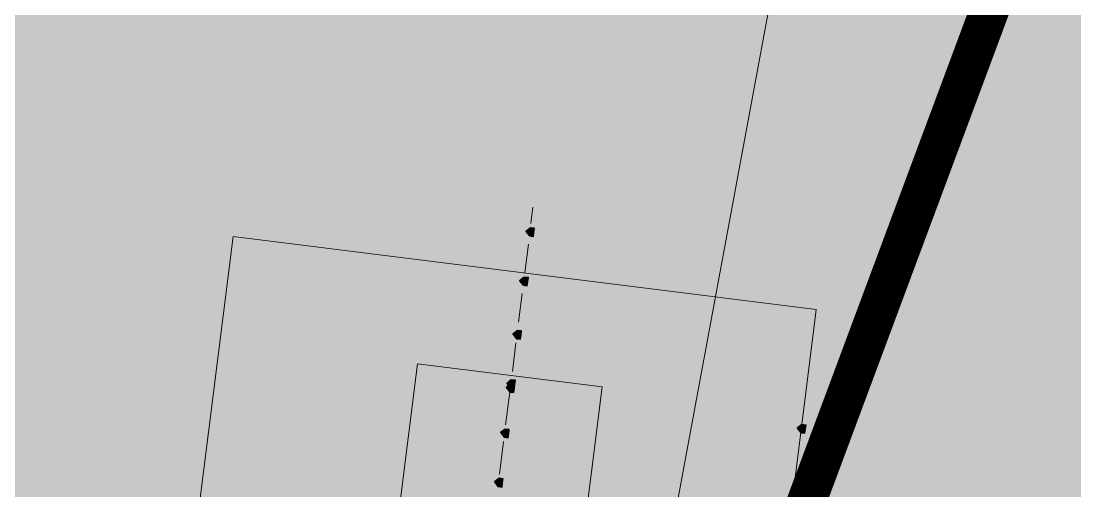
# Model space of a CAD drawing. Header units: metres. Extents: x -4 to 509425, y 7549 to 4732445.
# Drawn here: x 476032.604 to 476034.759, y 4719777.096 to 4719778.057 of the extents above; entities that cross this region are included whole.
import ezdxf

# ---------------------------------------------------------------- set-up
doc = ezdxf.new("R2010")
doc.units = ezdxf.units.M
doc.header["$LTSCALE"] = 0.01
doc.header["$MEASUREMENT"] = 0
doc.layers.get('0').update_dxf_attribs({"lineweight": 0})
for name, color, linetype in [('_SUBESTACIÓN', 1, 'Continuous'), ('AFECTACION', 7, 'Continuous'), ('SUBESTACION LA VID', 253, 'Continuous')]:
    doc.layers.add(name, color=color, linetype=linetype)

# ---------------------------------------------------------------- blocks, each defined once
blk = doc.blocks.new('A$Cfff6051d')
at = {"layer": 'SUBESTACION LA VID', "transparency": 33554687}
h = blk.add_hatch(color=256, dxfattribs=at)
h.dxf.hatch_style = 2
h.paths.add_polyline_path([(476033.6528, 4719777.6246), (476033.6539, 4719777.633), (476033.6455, 4719777.6341), (476033.636, 4719777.6267), (476033.6434, 4719777.6173), (476033.6518, 4719777.6162)])
h = blk.add_hatch(color=256, dxfattribs=at)
h.dxf.hatch_style = 2
h.paths.add_polyline_path([(476033.6528, 4719777.6246), (476033.6539, 4719777.633), (476033.6455, 4719777.6341), (476033.636, 4719777.6267), (476033.6434, 4719777.6173), (476033.6518, 4719777.6162)])
h = blk.add_hatch(color=256, dxfattribs=at)
h.dxf.hatch_style = 2
h.paths.add_polyline_path([(476033.6528, 4719777.6246), (476033.6539, 4719777.633), (476033.6455, 4719777.6341), (476033.636, 4719777.6267), (476033.6434, 4719777.6173), (476033.6518, 4719777.6162)])
h = blk.add_hatch(color=256, dxfattribs=at)
h.dxf.hatch_style = 2
h.paths.add_polyline_path([(476033.6528, 4719777.6246), (476033.6539, 4719777.633), (476033.6455, 4719777.6341), (476033.636, 4719777.6267), (476033.6434, 4719777.6173), (476033.6518, 4719777.6162)])
h = blk.add_hatch(color=256, dxfattribs=at)
h.dxf.hatch_style = 2
h.paths.add_polyline_path([(476033.6402, 4719777.5238), (476033.6413, 4719777.5322), (476033.6329, 4719777.5333), (476033.6234, 4719777.5259), (476033.6307, 4719777.5165), (476033.6391, 4719777.5154)])
h = blk.add_hatch(color=256, dxfattribs=at)
h.dxf.hatch_style = 2
h.paths.add_polyline_path([(476033.6402, 4719777.5238), (476033.6413, 4719777.5322), (476033.6329, 4719777.5333), (476033.6234, 4719777.5259), (476033.6307, 4719777.5165), (476033.6391, 4719777.5154)])
h = blk.add_hatch(color=256, dxfattribs=at)
h.dxf.hatch_style = 2
h.paths.add_polyline_path([(476033.6402, 4719777.5238), (476033.6413, 4719777.5322), (476033.6329, 4719777.5333), (476033.6234, 4719777.5259), (476033.6307, 4719777.5165), (476033.6391, 4719777.5154)])
h = blk.add_hatch(color=256, dxfattribs=at)
h.dxf.hatch_style = 2
h.paths.add_polyline_path([(476033.6402, 4719777.5238), (476033.6413, 4719777.5322), (476033.6329, 4719777.5333), (476033.6234, 4719777.5259), (476033.6307, 4719777.5165), (476033.6391, 4719777.5154)])
h = blk.add_hatch(color=256, dxfattribs=at)
h.dxf.hatch_style = 2
h.paths.add_polyline_path([(476033.6265, 4719777.4146), (476033.6276, 4719777.423), (476033.6192, 4719777.4241), (476033.6097, 4719777.4167), (476033.6171, 4719777.4073), (476033.6255, 4719777.4062)])
h = blk.add_hatch(color=256, dxfattribs=at)
h.dxf.hatch_style = 2
h.paths.add_polyline_path([(476033.6265, 4719777.4146), (476033.6276, 4719777.423), (476033.6192, 4719777.4241), (476033.6097, 4719777.4167), (476033.6171, 4719777.4073), (476033.6255, 4719777.4062)])
h = blk.add_hatch(color=256, dxfattribs=at)
h.dxf.hatch_style = 2
h.paths.add_polyline_path([(476033.6265, 4719777.4146), (476033.6276, 4719777.423), (476033.6192, 4719777.4241), (476033.6097, 4719777.4167), (476033.6171, 4719777.4073), (476033.6255, 4719777.4062)])
h = blk.add_hatch(color=256, dxfattribs=at)
h.dxf.hatch_style = 2
h.paths.add_polyline_path([(476033.6265, 4719777.4146), (476033.6276, 4719777.423), (476033.6192, 4719777.4241), (476033.6097, 4719777.4167), (476033.6171, 4719777.4073), (476033.6255, 4719777.4062)])
h = blk.add_hatch(color=256, dxfattribs=at)
h.dxf.hatch_style = 2
h.paths.add_polyline_path([(476033.6128, 4719777.3054), (476033.6139, 4719777.3138), (476033.6055, 4719777.3149), (476033.596, 4719777.3075), (476033.6034, 4719777.2981), (476033.6118, 4719777.297)])
h = blk.add_hatch(color=256, dxfattribs=at)
h.dxf.hatch_style = 2
h.paths.add_polyline_path([(476033.6139, 4719777.3138), (476033.6149, 4719777.3222), (476033.6065, 4719777.3233), (476033.5971, 4719777.3159), (476033.6044, 4719777.3065), (476033.6128, 4719777.3054)])
h = blk.add_hatch(color=256, dxfattribs=at)
h.dxf.hatch_style = 2
h.paths.add_polyline_path([(476033.6139, 4719777.3138), (476033.6149, 4719777.3222), (476033.6065, 4719777.3233), (476033.5971, 4719777.3159), (476033.6044, 4719777.3065), (476033.6128, 4719777.3054)])
h = blk.add_hatch(color=256, dxfattribs=at)
h.dxf.hatch_style = 2
h.paths.add_polyline_path([(476033.6139, 4719777.3138), (476033.6149, 4719777.3222), (476033.6065, 4719777.3233), (476033.5971, 4719777.3159), (476033.6044, 4719777.3065), (476033.6128, 4719777.3054)])
h = blk.add_hatch(color=256, dxfattribs=at)
h.dxf.hatch_style = 2
h.paths.add_polyline_path([(476033.6139, 4719777.3138), (476033.6149, 4719777.3222), (476033.6065, 4719777.3233), (476033.5971, 4719777.3159), (476033.6044, 4719777.3065), (476033.6128, 4719777.3054)])
h = blk.add_hatch(color=256, dxfattribs=at)
h.dxf.hatch_style = 2
h.paths.add_polyline_path([(476034.2082, 4719777.2223), (476034.2092, 4719777.2307), (476034.2008, 4719777.2317), (476034.1914, 4719777.2244), (476034.1987, 4719777.2149), (476034.2071, 4719777.2139)])
h = blk.add_hatch(color=256, dxfattribs=at)
h.dxf.hatch_style = 2
h.paths.add_polyline_path([(476033.6012, 4719777.213), (476033.6023, 4719777.2214), (476033.5939, 4719777.2225), (476033.5844, 4719777.2151), (476033.5918, 4719777.2057), (476033.6002, 4719777.2046)])
h = blk.add_hatch(color=256, dxfattribs=at)
h.dxf.hatch_style = 2
h.paths.add_polyline_path([(476033.6012, 4719777.213), (476033.6023, 4719777.2214), (476033.5939, 4719777.2225), (476033.5844, 4719777.2151), (476033.5918, 4719777.2057), (476033.6002, 4719777.2046)])
h = blk.add_hatch(color=256, dxfattribs=at)
h.dxf.hatch_style = 2
h.paths.add_polyline_path([(476033.6012, 4719777.213), (476033.6023, 4719777.2214), (476033.5939, 4719777.2225), (476033.5844, 4719777.2151), (476033.5918, 4719777.2057), (476033.6002, 4719777.2046)])
h = blk.add_hatch(color=256, dxfattribs=at)
h.dxf.hatch_style = 2
h.paths.add_polyline_path([(476033.6012, 4719777.213), (476033.6023, 4719777.2214), (476033.5939, 4719777.2225), (476033.5844, 4719777.2151), (476033.5918, 4719777.2057), (476033.6002, 4719777.2046)])
h = blk.add_hatch(color=256, dxfattribs=at)
h.dxf.hatch_style = 2
h.paths.add_polyline_path([(476033.5886, 4719777.1122), (476033.5897, 4719777.1206), (476033.5813, 4719777.1217), (476033.5718, 4719777.1143), (476033.5791, 4719777.1049), (476033.5875, 4719777.1038)])
h = blk.add_hatch(color=256, dxfattribs=at)
h.dxf.hatch_style = 2
h.paths.add_polyline_path([(476033.5886, 4719777.1122), (476033.5897, 4719777.1206), (476033.5813, 4719777.1217), (476033.5718, 4719777.1143), (476033.5791, 4719777.1049), (476033.5875, 4719777.1038)])
h = blk.add_hatch(color=256, dxfattribs=at)
h.dxf.hatch_style = 2
h.paths.add_polyline_path([(476033.5886, 4719777.1122), (476033.5897, 4719777.1206), (476033.5813, 4719777.1217), (476033.5718, 4719777.1143), (476033.5791, 4719777.1049), (476033.5875, 4719777.1038)])
h = blk.add_hatch(color=256, dxfattribs=at)
h.dxf.hatch_style = 2
h.paths.add_polyline_path([(476033.5886, 4719777.1122), (476033.5897, 4719777.1206), (476033.5813, 4719777.1217), (476033.5718, 4719777.1143), (476033.5791, 4719777.1049), (476033.5875, 4719777.1038)])
at = {"layer": 'SUBESTACION LA VID', "lineweight": 15}
for p, q in [((476033.6508, 4719777.6761), (476033.6465, 4719777.6425)), ((476033.6508, 4719777.6761), (476033.6465, 4719777.6425)), ((476033.6508, 4719777.6761), (476033.6465, 4719777.6425)), ((476033.6508, 4719777.6761), (476033.6465, 4719777.6425)), ((476033.6413, 4719777.6005), (476033.6339, 4719777.5417)), ((476033.6413, 4719777.6005), (476033.6339, 4719777.5417)), ((476033.6413, 4719777.6005), (476033.6339, 4719777.5417)), ((476033.6413, 4719777.6005), (476033.6339, 4719777.5417)), ((476033.6286, 4719777.4997), (476033.6213, 4719777.4409)), ((476033.6286, 4719777.4997), (476033.6213, 4719777.4409)), ((476033.6286, 4719777.4997), (476033.6213, 4719777.4409)), ((476033.6286, 4719777.4997), (476033.6213, 4719777.4409)), ((476033.616, 4719777.3989), (476033.6086, 4719777.3401)), ((476033.616, 4719777.3989), (476033.6086, 4719777.3401)), ((476033.616, 4719777.3989), (476033.6086, 4719777.3401)), ((476033.616, 4719777.3989), (476033.6086, 4719777.3401)), ((476033.6034, 4719777.2981), (476033.5949, 4719777.2309)), ((476033.6034, 4719777.2981), (476033.5949, 4719777.2309)), ((476033.6034, 4719777.2981), (476033.5949, 4719777.2309)), ((476033.6034, 4719777.2981), (476033.5949, 4719777.2309)), ((476033.5907, 4719777.1973), (476033.5823, 4719777.1301)), ((476033.5907, 4719777.1973), (476033.5823, 4719777.1301)), ((476033.5907, 4719777.1973), (476033.5823, 4719777.1301)), ((476033.5907, 4719777.1973), (476033.5823, 4719777.1301))]:
    blk.add_line(p, q, dxfattribs=at)
for points in [[(476033.7387, 4719776.8801), (476034.1503, 4719776.8285), (476034.2303, 4719777.4669), (476033.0375, 4719777.6165), (476032.9574, 4719776.978), (476033.3607, 4719776.9275)], [(476033.5484, 4719776.247), (476033.6576, 4719776.2333), (476033.7924, 4719777.3085), (476033.4144, 4719777.3559), (476033.2796, 4719776.2807), (476033.3888, 4719776.267)]]:
    blk.add_lwpolyline(points, dxfattribs=at)
at = {"layer": 'SUBESTACION LA VID'}
for points in [[(476033.6528, 4719777.6246), (476033.6539, 4719777.633), (476033.6455, 4719777.6341), (476033.636, 4719777.6267), (476033.6434, 4719777.6173), (476033.6518, 4719777.6162)], [(476033.6528, 4719777.6246), (476033.6539, 4719777.633), (476033.6455, 4719777.6341), (476033.636, 4719777.6267), (476033.6434, 4719777.6173), (476033.6518, 4719777.6162)], [(476033.6528, 4719777.6246), (476033.6539, 4719777.633), (476033.6455, 4719777.6341), (476033.636, 4719777.6267), (476033.6434, 4719777.6173), (476033.6518, 4719777.6162)], [(476033.6528, 4719777.6246), (476033.6539, 4719777.633), (476033.6455, 4719777.6341), (476033.636, 4719777.6267), (476033.6434, 4719777.6173), (476033.6518, 4719777.6162)], [(476033.6402, 4719777.5238), (476033.6413, 4719777.5322), (476033.6329, 4719777.5333), (476033.6234, 4719777.5259), (476033.6307, 4719777.5165), (476033.6391, 4719777.5154)], [(476033.6402, 4719777.5238), (476033.6413, 4719777.5322), (476033.6329, 4719777.5333), (476033.6234, 4719777.5259), (476033.6307, 4719777.5165), (476033.6391, 4719777.5154)], [(476033.6402, 4719777.5238), (476033.6413, 4719777.5322), (476033.6329, 4719777.5333), (476033.6234, 4719777.5259), (476033.6307, 4719777.5165), (476033.6391, 4719777.5154)], [(476033.6402, 4719777.5238), (476033.6413, 4719777.5322), (476033.6329, 4719777.5333), (476033.6234, 4719777.5259), (476033.6307, 4719777.5165), (476033.6391, 4719777.5154)], [(476033.6265, 4719777.4146), (476033.6276, 4719777.423), (476033.6192, 4719777.4241), (476033.6097, 4719777.4167), (476033.6171, 4719777.4073), (476033.6255, 4719777.4062)], [(476033.6265, 4719777.4146), (476033.6276, 4719777.423), (476033.6192, 4719777.4241), (476033.6097, 4719777.4167), (476033.6171, 4719777.4073), (476033.6255, 4719777.4062)], [(476033.6265, 4719777.4146), (476033.6276, 4719777.423), (476033.6192, 4719777.4241), (476033.6097, 4719777.4167), (476033.6171, 4719777.4073), (476033.6255, 4719777.4062)], [(476033.6265, 4719777.4146), (476033.6276, 4719777.423), (476033.6192, 4719777.4241), (476033.6097, 4719777.4167), (476033.6171, 4719777.4073), (476033.6255, 4719777.4062)], [(476033.6128, 4719777.3054), (476033.6139, 4719777.3138), (476033.6055, 4719777.3149), (476033.596, 4719777.3075), (476033.6034, 4719777.2981), (476033.6118, 4719777.297)], [(476033.6139, 4719777.3138), (476033.6149, 4719777.3222), (476033.6065, 4719777.3233), (476033.5971, 4719777.3159), (476033.6044, 4719777.3065), (476033.6128, 4719777.3054)], [(476033.6139, 4719777.3138), (476033.6149, 4719777.3222), (476033.6065, 4719777.3233), (476033.5971, 4719777.3159), (476033.6044, 4719777.3065), (476033.6128, 4719777.3054)], [(476033.6139, 4719777.3138), (476033.6149, 4719777.3222), (476033.6065, 4719777.3233), (476033.5971, 4719777.3159), (476033.6044, 4719777.3065), (476033.6128, 4719777.3054)], [(476033.6139, 4719777.3138), (476033.6149, 4719777.3222), (476033.6065, 4719777.3233), (476033.5971, 4719777.3159), (476033.6044, 4719777.3065), (476033.6128, 4719777.3054)], [(476034.2082, 4719777.2223), (476034.2092, 4719777.2307), (476034.2008, 4719777.2317), (476034.1914, 4719777.2244), (476034.1987, 4719777.2149), (476034.2071, 4719777.2139)], [(476033.6012, 4719777.213), (476033.6023, 4719777.2214), (476033.5939, 4719777.2225), (476033.5844, 4719777.2151), (476033.5918, 4719777.2057), (476033.6002, 4719777.2046)], [(476033.6012, 4719777.213), (476033.6023, 4719777.2214), (476033.5939, 4719777.2225), (476033.5844, 4719777.2151), (476033.5918, 4719777.2057), (476033.6002, 4719777.2046)], [(476033.6012, 4719777.213), (476033.6023, 4719777.2214), (476033.5939, 4719777.2225), (476033.5844, 4719777.2151), (476033.5918, 4719777.2057), (476033.6002, 4719777.2046)], [(476033.6012, 4719777.213), (476033.6023, 4719777.2214), (476033.5939, 4719777.2225), (476033.5844, 4719777.2151), (476033.5918, 4719777.2057), (476033.6002, 4719777.2046)], [(476033.5886, 4719777.1122), (476033.5897, 4719777.1206), (476033.5813, 4719777.1217), (476033.5718, 4719777.1143), (476033.5791, 4719777.1049), (476033.5875, 4719777.1038)], [(476033.5886, 4719777.1122), (476033.5897, 4719777.1206), (476033.5813, 4719777.1217), (476033.5718, 4719777.1143), (476033.5791, 4719777.1049), (476033.5875, 4719777.1038)], [(476033.5886, 4719777.1122), (476033.5897, 4719777.1206), (476033.5813, 4719777.1217), (476033.5718, 4719777.1143), (476033.5791, 4719777.1049), (476033.5875, 4719777.1038)], [(476033.5886, 4719777.1122), (476033.5897, 4719777.1206), (476033.5813, 4719777.1217), (476033.5718, 4719777.1143), (476033.5791, 4719777.1049), (476033.5875, 4719777.1038)]]:
    blk.add_lwpolyline(points, close=True, dxfattribs=at)
at = {"layer": 'SUBESTACION LA VID', "lineweight": 0}
for points in [[(476033.6528, 4719777.6246), (476033.6539, 4719777.633), (476033.6455, 4719777.6341), (476033.636, 4719777.6267), (476033.6434, 4719777.6173), (476033.6518, 4719777.6162)], [(476033.6528, 4719777.6246), (476033.6539, 4719777.633), (476033.6455, 4719777.6341), (476033.636, 4719777.6267), (476033.6434, 4719777.6173), (476033.6518, 4719777.6162)], [(476033.6528, 4719777.6246), (476033.6539, 4719777.633), (476033.6455, 4719777.6341), (476033.636, 4719777.6267), (476033.6434, 4719777.6173), (476033.6518, 4719777.6162)], [(476033.6528, 4719777.6246), (476033.6539, 4719777.633), (476033.6455, 4719777.6341), (476033.636, 4719777.6267), (476033.6434, 4719777.6173), (476033.6518, 4719777.6162)], [(476033.6402, 4719777.5238), (476033.6413, 4719777.5322), (476033.6329, 4719777.5333), (476033.6234, 4719777.5259), (476033.6307, 4719777.5165), (476033.6391, 4719777.5154)], [(476033.6402, 4719777.5238), (476033.6413, 4719777.5322), (476033.6329, 4719777.5333), (476033.6234, 4719777.5259), (476033.6307, 4719777.5165), (476033.6391, 4719777.5154)], [(476033.6402, 4719777.5238), (476033.6413, 4719777.5322), (476033.6329, 4719777.5333), (476033.6234, 4719777.5259), (476033.6307, 4719777.5165), (476033.6391, 4719777.5154)], [(476033.6402, 4719777.5238), (476033.6413, 4719777.5322), (476033.6329, 4719777.5333), (476033.6234, 4719777.5259), (476033.6307, 4719777.5165), (476033.6391, 4719777.5154)], [(476033.6265, 4719777.4146), (476033.6276, 4719777.423), (476033.6192, 4719777.4241), (476033.6097, 4719777.4167), (476033.6171, 4719777.4073), (476033.6255, 4719777.4062)], [(476033.6265, 4719777.4146), (476033.6276, 4719777.423), (476033.6192, 4719777.4241), (476033.6097, 4719777.4167), (476033.6171, 4719777.4073), (476033.6255, 4719777.4062)], [(476033.6265, 4719777.4146), (476033.6276, 4719777.423), (476033.6192, 4719777.4241), (476033.6097, 4719777.4167), (476033.6171, 4719777.4073), (476033.6255, 4719777.4062)], [(476033.6265, 4719777.4146), (476033.6276, 4719777.423), (476033.6192, 4719777.4241), (476033.6097, 4719777.4167), (476033.6171, 4719777.4073), (476033.6255, 4719777.4062)], [(476033.6128, 4719777.3054), (476033.6139, 4719777.3138), (476033.6055, 4719777.3149), (476033.596, 4719777.3075), (476033.6034, 4719777.2981), (476033.6118, 4719777.297)], [(476033.6139, 4719777.3138), (476033.6149, 4719777.3222), (476033.6065, 4719777.3233), (476033.5971, 4719777.3159), (476033.6044, 4719777.3065), (476033.6128, 4719777.3054)], [(476033.6139, 4719777.3138), (476033.6149, 4719777.3222), (476033.6065, 4719777.3233), (476033.5971, 4719777.3159), (476033.6044, 4719777.3065), (476033.6128, 4719777.3054)], [(476033.6139, 4719777.3138), (476033.6149, 4719777.3222), (476033.6065, 4719777.3233), (476033.5971, 4719777.3159), (476033.6044, 4719777.3065), (476033.6128, 4719777.3054)], [(476033.6139, 4719777.3138), (476033.6149, 4719777.3222), (476033.6065, 4719777.3233), (476033.5971, 4719777.3159), (476033.6044, 4719777.3065), (476033.6128, 4719777.3054)], [(476034.2082, 4719777.2223), (476034.2092, 4719777.2307), (476034.2008, 4719777.2317), (476034.1914, 4719777.2244), (476034.1987, 4719777.2149), (476034.2071, 4719777.2139)], [(476033.6012, 4719777.213), (476033.6023, 4719777.2214), (476033.5939, 4719777.2225), (476033.5844, 4719777.2151), (476033.5918, 4719777.2057), (476033.6002, 4719777.2046)], [(476033.6012, 4719777.213), (476033.6023, 4719777.2214), (476033.5939, 4719777.2225), (476033.5844, 4719777.2151), (476033.5918, 4719777.2057), (476033.6002, 4719777.2046)], [(476033.6012, 4719777.213), (476033.6023, 4719777.2214), (476033.5939, 4719777.2225), (476033.5844, 4719777.2151), (476033.5918, 4719777.2057), (476033.6002, 4719777.2046)], [(476033.6012, 4719777.213), (476033.6023, 4719777.2214), (476033.5939, 4719777.2225), (476033.5844, 4719777.2151), (476033.5918, 4719777.2057), (476033.6002, 4719777.2046)], [(476033.5886, 4719777.1122), (476033.5897, 4719777.1206), (476033.5813, 4719777.1217), (476033.5718, 4719777.1143), (476033.5791, 4719777.1049), (476033.5875, 4719777.1038)], [(476033.5886, 4719777.1122), (476033.5897, 4719777.1206), (476033.5813, 4719777.1217), (476033.5718, 4719777.1143), (476033.5791, 4719777.1049), (476033.5875, 4719777.1038)], [(476033.5886, 4719777.1122), (476033.5897, 4719777.1206), (476033.5813, 4719777.1217), (476033.5718, 4719777.1143), (476033.5791, 4719777.1049), (476033.5875, 4719777.1038)], [(476033.5886, 4719777.1122), (476033.5897, 4719777.1206), (476033.5813, 4719777.1217), (476033.5718, 4719777.1143), (476033.5791, 4719777.1049), (476033.5875, 4719777.1038)]]:
    blk.add_lwpolyline(points, close=True, dxfattribs=at)

msp = doc.modelspace()

# ---------------------------------------------------------------- hatches: boundary and pattern name
at = {"layer": '_SUBESTACIÓN', "transparency": 33554559}
h = msp.add_hatch(color=1, dxfattribs=at)
h.dxf.hatch_style = 1
h.paths.add_polyline_path([(475968.6399, 4719805.825), (476089.9386, 4719790.615), (476078.1686, 4719696.74), (475956.8686, 4719711.9502)])

# ---------------------------------------------------------------- linework, layer by layer
at = {"color": 252, "linetype": 'Continuous'}
msp.add_line((476049.497, 4719860.846), (476033.7754, 4719776.1542), dxfattribs=at)
at = {"layer": 'AFECTACION', "color": 132, "linetype": 'Continuous', "const_width": 0.08}
msp.add_lwpolyline([(476034.0146, 4719776.5488), (476035.5019, 4719780.5413), (476036.9117, 4719784.4753), (476038.2478, 4719788.3526), (476039.5137, 4719792.1749), (476040.7125, 4719795.944), (476041.8473, 4719799.6613), (476042.921, 4719803.3285), (476043.9363, 4719806.947), (476044.8956, 4719810.5183)], dxfattribs=at)

# ---------------------------------------------------------------- block references
at = {"linetype": 'Continuous'}
msp.add_blockref('A$Cfff6051d', (0, 0), dxfattribs=at)

doc.saveas('drawing.dxf')
